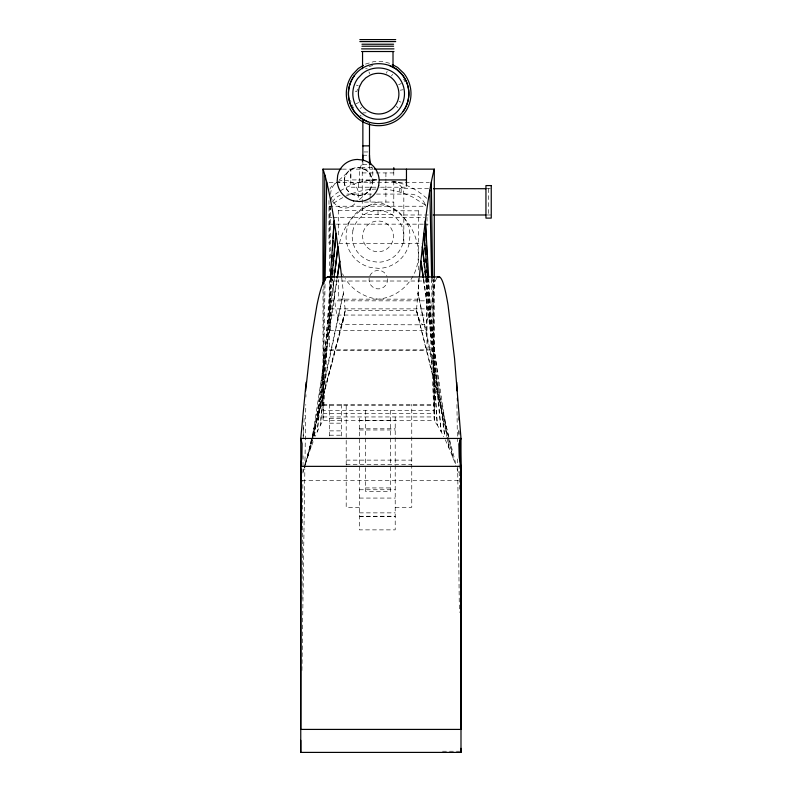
<?xml version="1.0" encoding="UTF-8"?>
<svg xmlns="http://www.w3.org/2000/svg" width="792" height="792" viewBox="0 0 792 792"><rect width="100%" height="100%" fill="white"/><g stroke="black" fill="none" stroke-linecap="round" stroke-linejoin="round"><path stroke-width="0.59" stroke-dasharray="3.96 2.97" d="M358.627 187.209L358.627 179.923M301.95 599.316L302.881 480.516M302.94 473.101L303.069 455.816M303.207 438.57L303.306 426.175M323.007 407.395L323.968 285.912M301.94 670.517L304.87 468.844M304.89 467.627L305.801 404.524M305.91 397.109L305.95 394.634M325.027 284.278L323.007 410.395L434.283 410.395L432.6 279.348M303.178 436.194L304.316 415.355M330.977 277.616L323.007 420.651L320.503 425.126A2118.283 151.104 -89.2 0 0 315.335 436.273M330.294 257.964L330.432 207.9M330.284 278.725L320.503 425.126L332.323 278.764M331.709 278.635L317.216 431.947L334.313 278.556M314.375 436.065L333.927 278.428M314.454 436.055L337.075 279.437M311.949 439.946L310.632 448.46L312.404 440.025M312.137 438.728L336.887 279.328M341.708 277.675A1426.323 63.954 89.2 0 1 345.262 310.454L343.243 320.631L311.949 438.897M312.662 438.817L343.421 292.99L311.553 438.847M311.286 440.055L307.336 458.132L345.262 310.454L416.483 310.454L417.998 316.315L421.126 323.512L422.71 324.829L424.314 324.621C432.917 312.127 432.293 295.436 435.353 281.012L332.808 281.012C334.927 295.446 334.155 311.038 340.095 324.562L422.71 324.829M357.44 89.15L356.905 91.377L353.945 91.06M345.262 310.454L304.356 467.567L311.632 440.085M343.243 320.631L341.154 324.779M386.456 73.22L387.169 71.369M391.476 75.943L392.644 74.329M338.946 180.299L348.064 171.963M359.38 199.653L368.508 191.317M360.132 108.662L361.677 107.405M355.964 103.762L358.687 102.544M398.604 84.724L401.326 83.506M365.458 64.093L373.557 61.687L382.001 61.459L390.208 63.419M368.933 66.627L373.062 65.399M357.727 182.863L368.072 180.526L377.477 179.824A71.666 71.666 0 0 0 339.61 191.308M400.237 90.199L403.178 89.724M365.577 68.746L367.231 68.746M366.171 112.84L362.865 112.84L362.865 116.474M363.964 151.955L368.389 151.955M362.865 155.232L368.389 155.232M362.865 164.508L368.389 164.508M371.943 167.627L362.231 167.627L362.231 214.652L393.792 214.652L393.792 178.992M342.362 169.141L373.19 169.141M362.231 172.923L393.792 172.923M377.032 179.923L350.826 179.923L350.826 169.141L350.826 187.209L379.269 187.209M329.106 182.388L429.373 182.388M380.507 187.209L406.464 187.209M428.591 188.714L399.297 188.714L399.297 193.931M486.832 188.714L490.357 188.714M371.636 194.08L346.193 194.08A15.899 15.899 0 0 0 344.124 194.218M376.497 194.08L409.84 194.08A16.503 16.503 0 0 1 425.769 206.306M364.488 202.059L393.792 202.059M328.977 206.237L425.75 206.237L425.076 204.267M338.283 210.583L418.354 210.84M403.821 214.988L428.333 214.988M486.832 214.988L491.248 214.988M329.63 217.295L332.095 217.295M333.333 217.295L424.532 217.295M328.977 224.156L335.105 224.156M336.333 224.156L423.314 224.156M424.532 224.156L428.195 224.156M338.788 243.322L422.096 243.322M330.294 300.841L426.334 300.841M330.294 308.87L426.334 308.87M330.294 315.048L426.334 315.048M329.63 330.561L426.997 330.561M323.007 349.935L434.283 349.935M323.007 404.306L434.283 404.306M323.007 405.375L434.283 405.375L433.481 279.754M323.007 413.414L434.283 413.414M323.007 416.948L434.283 416.948M329.63 418.354L341.56 418.354M359.439 420.572L395.208 420.572M329.63 423.175L341.56 423.175M359.439 428.779L395.208 428.779M359.439 429.977L395.208 429.977M329.63 430.878L341.56 430.878M329.63 435.204L341.56 435.204M346.193 460.122L411.761 460.122M346.193 464.508L411.761 464.508M301.99 480.318L459.756 480.318M365.399 487.931L390.575 487.931M359.439 489.743L395.208 489.743M359.439 498.069L395.208 498.069M359.439 507.296L346.193 507.296L346.193 404.306M395.208 507.296L411.761 507.296L411.761 404.306M359.439 512.869L395.208 512.869M359.439 516.265L395.208 516.245M359.439 516.651L395.208 516.651M442.5 751.242L459.756 751.242M391.585 181.061L399.574 182.863M356.38 85.11L358.232 85.823M399.059 101.445L400.92 102.158M425.344 205.039L412.226 196.832L404.138 193.446A77.418 77.418 0 0 0 380.507 189.04M396.346 106.465L397.95 107.633M368.923 71.864L369.735 73.676M419.324 277.675A1425.758 51.282 -89.4 0 0 416.483 310.454L456.133 465.181M416.483 310.454L447.737 436.521M448.034 437.719L453.093 458.132L448.737 437.639M448.48 436.432L417.948 292.99L446.728 436.402M446.965 437.61L449.143 448.45L447.49 437.501M423.661 279.338L447.312 436.283M423.403 279.437L444.688 436.055M426.145 278.428L444.757 436.055M425.641 278.556L441.243 431.947L427.848 278.635M427.066 278.764L437.293 425.126A2120.748 181.328 89 0 1 443.708 436.689M428.749 278.725L437.293 425.126L434.283 420.651L427.908 277.626M458.202 416.582L458.36 420.265M458.786 430.066L459.053 436.194M431.6 278.863L434.283 414.345M456.954 404.524L457.39 441.649M457.588 458.954L457.657 465.151M457.677 466.369L459.37 612.374M458.984 431.125L459.013 436.095M459.192 464.458L459.36 491.624M433.471 278.873L434.283 407.395M488.595 188.714L488.595 214.988M434.283 277.982L434.283 420.651L323.007 420.651L323.007 287.872M426.997 217.295L426.997 225.928M426.997 277.626L426.997 350.193L329.63 350.193L329.63 277.626M426.334 278.15L426.334 330.561M418.354 210.583L418.354 272.171M418.354 278.299L418.354 299.158L338.283 299.158L338.283 279.477M403.821 243.322L403.821 193.931A11.543 11.543 0 0 0 392.268 182.388M401.168 188.714L401.168 193.931M395.208 416.948L395.208 529.868L359.439 529.868L359.439 416.948M393.792 171.389L393.792 177.834M390.575 410.395L390.575 465.696M390.575 466.884L390.575 491.337L365.399 491.337L365.399 466.884M385.902 172.923L385.902 177.774M385.902 178.992L385.902 202.059M378.012 210.623L378.012 214.652M372.804 182.388L372.804 169.141A30.868 30.868 0 0 1 371.804 166.954M370.121 172.923L370.121 198.426M370.121 199.633L370.121 202.059M369.488 165.33L369.488 169.141M365.399 410.395L365.399 465.696M362.865 161.024L362.865 169.141M359.548 182.388L359.548 169.141A30.868 30.868 0 0 0 362.281 161.202M341.56 404.306L341.56 436.432M338.283 210.236L338.283 237.64M330.294 277.645L330.294 330.561M329.63 206.237L329.63 271.468M329.63 404.306L329.63 436.432M328.977 200.445L328.977 243.322M330.294 209.979A15.899 15.899 0 0 1 330.838 205.861M332.432 202.029A15.899 15.899 0 0 1 340.115 195.287M303.059 472.131A2118.283 151.104 -89.2 0 1 304.049 468.755M305.138 465.112A2118.283 151.104 -89.2 0 1 313.919 439.728M445.193 439.718A2120.748 181.328 89 0 1 455.855 465.468M457.043 468.755A2120.748 181.328 89 0 1 459.409 475.576M435.353 280.952A1900.414 52.638 89.7 0 1 437.441 277.418M330.848 278.012A1901.038 65.776 -89.7 0 1 332.808 280.952M376.121 189.04A77.418 77.418 0 0 0 352.499 193.446L350.975 194.08A69.904 69.904 0 0 0 332.907 203.782M330.284 198.515A71.666 71.666 0 0 1 338.62 191.961M392.713 181.13A71.666 71.666 0 0 1 427.007 198.515M387.536 278.685A9.276 9.276 0 0 1 379.269 288.862L376.853 288.803A9.276 9.276 0 0 1 369.161 278.18M369.854 275.854A9.276 9.276 0 0 1 386.981 276.329M329.818 189.248A11.108 11.108 0 0 1 335.828 183.229M338.63 182.487A11.108 11.108 0 0 1 340.085 182.388M353.737 108.296A28.908 28.908 0 0 1 350.519 100.297M403.554 78.972A28.908 28.908 0 0 1 405.039 81.853M360.073 115.068A6.494 6.494 0 0 1 361.241 116.107M354.826 203.821A14.078 13.781 47.6 0 1 332.838 201.336M332.234 200.267A14.078 13.781 47.6 0 1 331.313 197.99M330.7 194.396A14.078 13.781 47.6 0 1 337.174 182.2M338.224 181.615A14.078 13.781 47.6 0 1 356.915 200.891M339.55 242.995A54.727 54.727 0 0 1 378.012 202.059A54.905 54.905 0 0 1 418.354 254.994A44.372 44.372 0 0 1 378.319 299.158A44.698 44.698 0 0 1 345.154 278.517M343.51 275.685A44.698 44.698 0 0 1 342.54 273.735M346.975 228.73L346.045 237.026A31.977 31.977 0 0 0 370.349 267.429L378.645 268.359A31.977 31.977 0 0 0 409.058 244.055L409.979 235.759A31.977 31.977 0 0 0 385.674 205.346L377.388 204.425A31.977 31.977 0 0 0 346.975 228.73M352.935 230.195L352.192 236.897A25.829 25.829 0 0 0 371.824 261.469L378.526 262.211A25.829 25.829 0 0 0 403.098 242.58L403.841 235.877A25.829 25.829 0 0 0 384.209 211.315L377.507 210.563A25.829 25.829 0 0 0 352.935 230.195M367.142 247.262A15.375 15.375 0 0 0 392.872 240.372A15.375 15.375 0 0 0 374.032 221.532A15.375 15.375 0 0 0 367.142 247.262M344.381 181.893A14.078 13.781 47.6 0 0 365.716 193.585A14.078 13.781 47.6 0 0 364.765 169.448A14.078 13.781 47.6 0 0 344.381 181.893M344.154 181.903A14.305 14.008 47.6 0 0 365.835 193.783A14.305 14.008 47.6 0 0 364.874 169.24A14.305 14.008 47.6 0 0 344.154 181.903"/><path stroke-width="1.19" d="M437.441 277.418A1900.414 52.638 89.7 0 1 448.084 305.474L454.549 358.578L460.993 438.441L460.993 752.4L300.762 752.4L300.762 480.318L301.366 469.29M406.464 186.001L406.464 169.141M323.987 283.447L324.849 175.072M325.086 280.586L326.7 182.081M305.653 390.842L311.513 337.857L316.899 305.425A1901.038 65.776 -89.7 0 1 330.195 277.418M331.185 273.923L331.462 268.983M331.868 261.588L332.214 255.42M332.492 250.49L333.036 240.629M333.175 238.164L334.135 220.899L330.363 277.487M332.719 273.844L333.026 270.151M333.422 265.231L333.818 260.311M334.115 256.618L334.61 250.47M334.808 248.015L336.006 233.254L331.828 277.408M378.675 185.566L379.17 180.101A21.433 21.226 47.6 0 0 362.815 160.063L357.35 159.44A20.84 20.632 47.6 0 0 337.679 175.408L337.184 180.863A21.433 21.226 47.6 0 0 353.549 200.901M306.128 382.259L300.762 438.441L300.821 529.571M334.996 272.418L335.402 268.736M335.679 266.28L337.867 246.649L334.075 277.2M337.422 276.992L339.718 261.083L337.075 278.111M354.173 75.893C365.122 60.182 390.327 59.499 402.118 74.587A30.225 30.225 0 0 1 403.118 111.375C392.169 127.086 366.963 127.779 355.172 112.682A30.225 30.225 0 0 1 354.173 75.893A30.185 30.185 0 0 0 355.212 112.652L360.934 118.067L367.864 121.819M363.399 65.36L358.261 68.518L352.46 74.646A32.353 32.353 0 0 0 353.529 114.018C366.142 130.175 393.119 129.442 404.841 112.622A32.353 32.353 0 0 0 403.772 73.25L397.633 67.439L392.337 64.568M359.835 39.6L395.713 39.6M359.835 41.59L395.713 41.59M361.954 44.233L393.594 44.233M361.954 46.223L393.594 46.223M361.568 48.876L393.99 48.876M361.568 51.52L393.99 51.52M362.865 145.867L369.488 145.867M323.007 284.843L323.007 169.141L341.283 169.141M374.418 169.141L434.283 169.141L434.283 277.467M379.487 179.923L406.464 179.923M433.471 188.714L485.942 188.714M433.234 214.988L485.942 214.988M327.561 276.943L439.55 276.943M300.752 466.359L460.984 466.359A683.724 0.802 -90 0 1 460.984 729.412L300.752 729.412A683.714 4.148 -89.9 0 0 300.752 466.359A41.362 11.821 -81.9 0 0 301.881 456.905L302.099 443.738L300.762 438.441L460.993 438.441L458.875 444.025L459.212 457.142A37.61 16.137 77 0 0 460.984 466.359M353.549 200.911L359.004 201.534A20.84 20.632 47.6 0 0 378.685 185.566M389.436 65.449L396.366 69.201L402.088 74.616A30.185 30.185 0 0 1 403.088 111.355M423.482 278.121L420.908 261.083L423.077 276.992M426.007 277.21L422.393 246.659L423.898 261.38M424.146 263.835L424.522 267.518M424.898 271.201L425.264 274.883M427.739 277.408L423.888 233.264L424.75 245.56M424.918 248.015L425.344 254.173M425.69 259.083L425.947 262.776M426.462 270.161L426.64 272.616M428.68 277.497L425.373 220.909L426.254 240.629M456.697 382.269L457.073 390.842M457.39 398.198L457.499 400.653M460.558 470.517L460.993 480.318M426.472 245.57L426.858 254.192M427.304 264.063L427.462 267.755M429.848 190.189L431.62 278.022M431.333 182.091L432.59 278.121M460.993 508.236L460.281 439.312L460.479 464.043M460.548 472.695L461.003 529.571M460.993 752.4L460.984 748.341M300.762 752.4L300.752 740.342M393.792 167.627L393.792 170.082M393.01 51.52L393.01 67.508M369.488 123.74L369.488 164.508M362.865 120.176L362.865 160.657M362.548 51.52L362.548 68.746M300.762 480.318A2118.283 151.104 -89.2 0 1 301.415 477.932M323.007 169.141A1426.323 63.954 89.2 0 1 341.58 276.537M419.433 276.537A1425.758 51.282 -89.4 0 1 434.283 169.141M362.865 155.232A30.868 30.868 0 0 1 362.488 160.024M370.973 164.696A30.868 30.868 0 0 1 369.488 155.232M359.627 86.358C357.172 93.1 358.41 100.822 362.835 106.465A20.364 20.364 0 0 0 395.139 105.593C402.9 95.287 398.059 79.002 385.932 74.616A20.364 20.364 0 0 0 370.349 75.042L365.815 77.824L362.162 81.685L359.627 86.358M362.37 73.577L357.737 78.477A25.829 25.829 0 0 0 358.588 109.91C368.666 122.809 390.199 122.225 399.564 108.801A25.829 25.829 0 0 0 398.703 77.359C390.06 66.568 373.052 64.796 362.37 73.577M491.248 185.575L485.942 185.575L485.942 218.117L491.248 218.117L491.248 185.575"/></g></svg>
